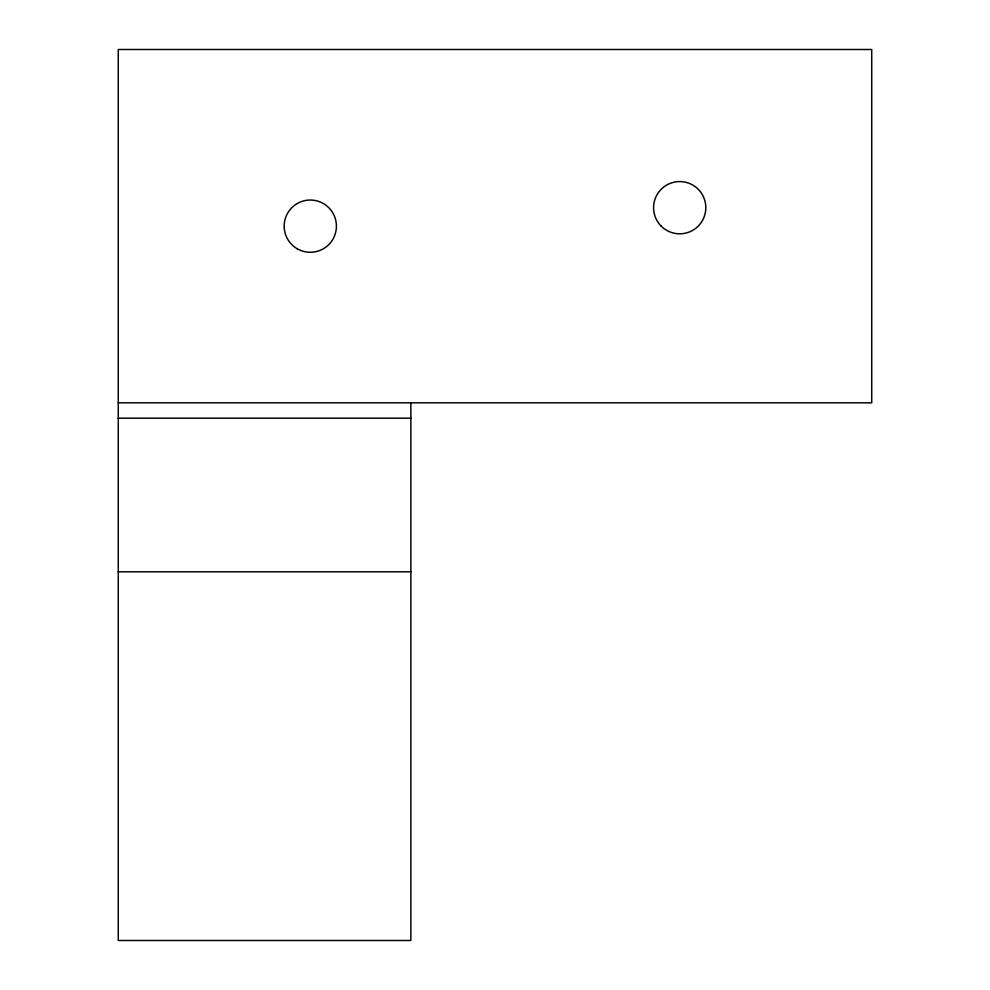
<?xml version="1.0" encoding="UTF-8"?>
<svg xmlns="http://www.w3.org/2000/svg" width="990" height="990" viewBox="0 0 990 990"><rect width="100%" height="100%" fill="white"/><g stroke="black" fill="none" stroke-linecap="round" stroke-linejoin="round"><path stroke-width="1.49" d="M118.268 402.831L871.732 402.831L871.732 49.5L118.268 49.5L118.268 940.5L410.862 940.5L410.862 402.769M118.268 418.188L410.862 418.188M118.268 571.812L410.862 571.812M661.233 226.166A26.111 26.111 0 0 0 704.929 214.459A26.111 26.111 0 0 0 672.94 182.469A26.111 26.111 0 0 0 661.233 226.166M297.235 248.775A26.111 26.111 0 0 0 336.414 226.166A26.111 26.111 0 0 0 297.235 203.544A26.111 26.111 0 0 0 297.235 248.775"/></g></svg>
